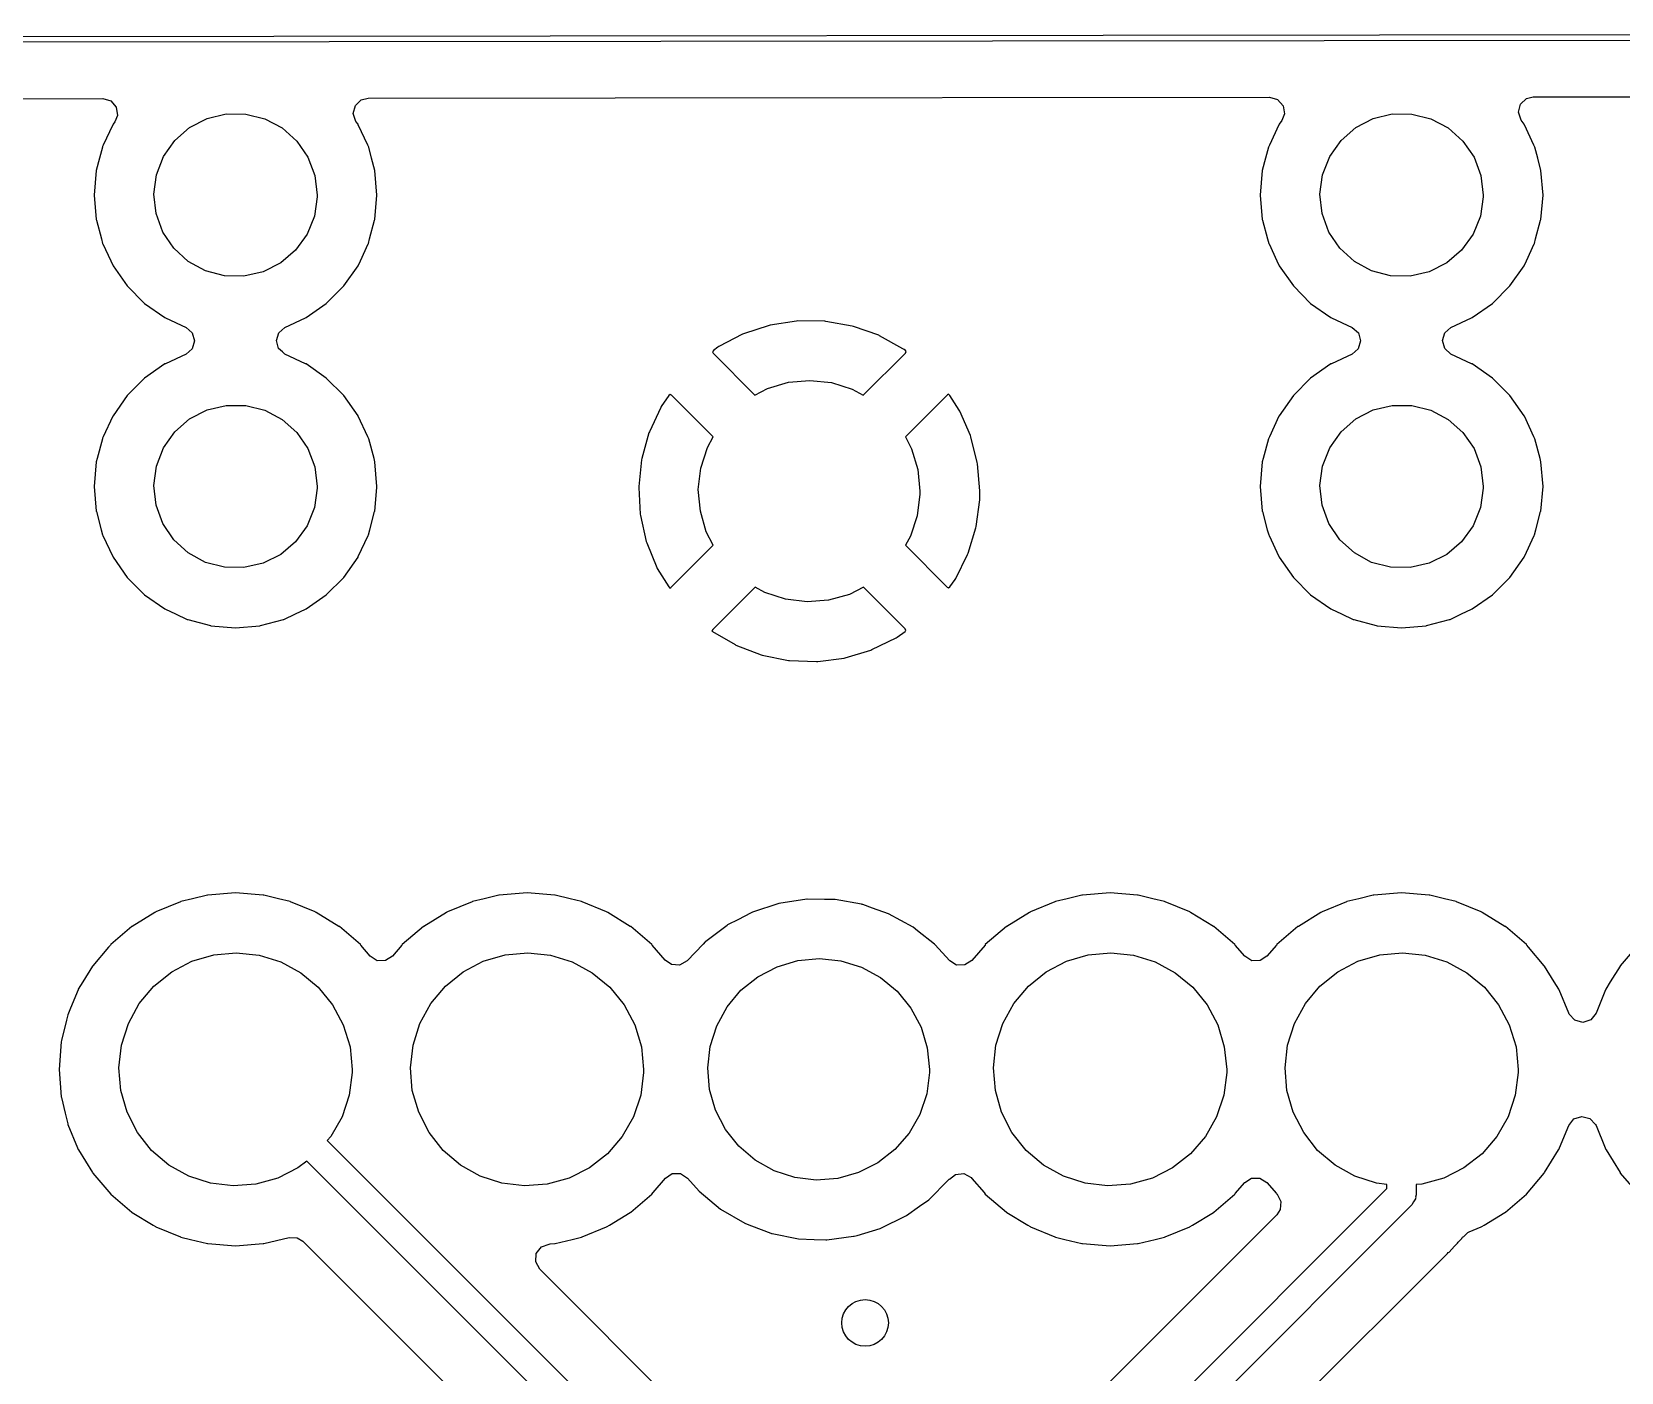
# Model space of a CAD drawing. Extents: x 0.3 to 11.5, y -8.2 to 3.2.
# Drawn here: x 9.935 to 10.472, y -1.671 to -1.219 of the extents above; entities that cross this region are included whole.
import ezdxf

# ---------------------------------------------------------------- set-up
doc = ezdxf.new("R2010")
doc.units = 0
doc.header["$MEASUREMENT"] = 0
doc.layers.add('BLACK', color=7, linetype='CONTINUOUS')

msp = doc.modelspace()

# ---------------------------------------------------------------- linework, layer by layer
at = {"layer": 'BLACK', "linetype": 'CONTINUOUS'}
for p, q in [((1.06674, -1.23051), (11.303, -1.2187)), ((11.302, -1.22067), (1.06772, -1.23248)), ((5.36919, -1.24655), (9.95893, -1.24126)), ((9.95893, -1.24126), (9.96161, -1.24204)), ((9.96161, -1.24204), (9.96344, -1.24415)), ((9.96344, -1.24415), (9.96384, -1.24692)), ((10.0435, -1.24631), (10.0442, -1.2436)), ((10.0442, -1.2436), (10.0462, -1.24169)), ((10.0462, -1.24169), (10.0485, -1.24115)), ((10.0485, -1.24115), (10.1319, -1.24106)), ((10.1319, -1.24106), (10.3529, -1.2408)), ((10.3529, -1.2408), (10.3556, -1.24159)), ((10.3556, -1.24159), (10.3575, -1.2437)), ((10.3575, -1.2437), (10.3579, -1.24646)), ((10.4369, -1.24586), (10.4376, -1.24314)), ((10.4376, -1.24314), (10.4396, -1.24123)), ((10.4396, -1.24123), (10.4419, -1.2407)), ((10.4419, -1.2407), (10.4751, -1.24066)), ((9.96229, -1.25013), (9.95907, -1.25704)), ((9.96238, -1.24994), (9.96229, -1.25013)), ((9.96229, -1.25013), (9.96229, -1.25013)), ((9.963, -1.24906), (9.96238, -1.24994)), ((9.96384, -1.24692), (9.963, -1.24906)), ((9.98825, -1.25103), (9.99414, -1.24799)), ((9.99414, -1.24799), (10.0006, -1.24644)), ((10.0006, -1.24644), (10.0072, -1.24648)), ((10.0072, -1.24648), (10.0136, -1.24809)), ((10.0136, -1.24809), (10.0195, -1.25119)), ((10.0444, -1.24896), (10.0435, -1.24631)), ((10.0451, -1.24994), (10.0444, -1.24896)), ((10.0452, -1.25013), (10.0451, -1.24994)), ((10.0484, -1.25704), (10.0452, -1.25013)), ((10.0452, -1.25013), (10.0452, -1.25013)), ((10.356, -1.25013), (10.3528, -1.25704)), ((10.3561, -1.24994), (10.356, -1.25013)), ((10.356, -1.25013), (10.356, -1.25013)), ((10.357, -1.24861), (10.3561, -1.24994)), ((10.3579, -1.24646), (10.357, -1.24861)), ((10.382, -1.25103), (10.3878, -1.24799)), ((10.3878, -1.24799), (10.3943, -1.24644)), ((10.3943, -1.24644), (10.4009, -1.24648)), ((10.4009, -1.24648), (10.4073, -1.24809)), ((10.4073, -1.24809), (10.4132, -1.25119)), ((10.4378, -1.2485), (10.4369, -1.24586)), ((10.4388, -1.24994), (10.4378, -1.2485)), ((10.4389, -1.25013), (10.4388, -1.24994)), ((10.4421, -1.25704), (10.4389, -1.25013)), ((10.4389, -1.25013), (10.4389, -1.25013)), ((9.97946, -1.2608), (9.98326, -1.25538)), ((9.98326, -1.25538), (9.98825, -1.25103)), ((10.0195, -1.25119), (10.0244, -1.25559)), ((10.0244, -1.25559), (10.0282, -1.26105)), ((10.3732, -1.2608), (10.377, -1.25538)), ((10.377, -1.25538), (10.382, -1.25103)), ((10.4132, -1.25119), (10.4181, -1.25559)), ((10.4181, -1.25559), (10.4219, -1.26105)), ((9.95881, -1.25769), (9.95783, -1.26136)), ((9.95886, -1.25748), (9.95881, -1.25769)), ((9.95881, -1.25769), (9.95881, -1.25769)), ((9.95907, -1.25704), (9.95886, -1.25748)), ((9.97705, -1.26697), (9.97946, -1.2608)), ((10.0282, -1.26105), (10.0305, -1.26725)), ((10.0486, -1.25748), (10.0484, -1.25704)), ((10.0487, -1.25769), (10.0486, -1.25748)), ((10.0497, -1.26136), (10.0487, -1.25769)), ((10.0487, -1.25769), (10.0487, -1.25769)), ((10.3525, -1.25769), (10.3515, -1.26136)), ((10.3526, -1.25748), (10.3525, -1.25769)), ((10.3525, -1.25769), (10.3525, -1.25769)), ((10.3528, -1.25704), (10.3526, -1.25748)), ((10.3708, -1.26697), (10.3732, -1.2608)), ((10.4219, -1.26105), (10.4242, -1.26725)), ((10.4423, -1.25748), (10.4421, -1.25704)), ((10.4424, -1.25769), (10.4423, -1.25748)), ((10.4434, -1.26136), (10.4424, -1.25769)), ((10.4424, -1.25769), (10.4424, -1.25769)), ((9.95671, -1.26553), (9.95598, -1.27382)), ((9.95783, -1.26136), (9.95671, -1.26553)), ((10.0508, -1.26553), (10.0497, -1.26136)), ((10.0515, -1.27382), (10.0508, -1.26553)), ((10.3504, -1.26553), (10.3497, -1.27382)), ((10.3515, -1.26136), (10.3504, -1.26553)), ((10.4445, -1.26553), (10.4434, -1.26136)), ((10.4452, -1.27382), (10.4445, -1.26553)), ((9.97619, -1.27353), (9.97705, -1.26697)), ((10.0305, -1.26725), (10.0313, -1.27382)), ((10.3699, -1.27353), (10.3708, -1.26697)), ((10.4242, -1.26725), (10.425, -1.27382)), ((9.95598, -1.27382), (9.95671, -1.28211)), ((9.97691, -1.28011), (9.97619, -1.27353)), ((10.0313, -1.2744), (10.0304, -1.28095)), ((10.0313, -1.27382), (10.0313, -1.2744)), ((10.0508, -1.28211), (10.0515, -1.27382)), ((10.3497, -1.27382), (10.3504, -1.28211)), ((10.3706, -1.28011), (10.3699, -1.27353)), ((10.425, -1.2744), (10.4241, -1.28095)), ((10.425, -1.27382), (10.425, -1.2744)), ((10.4445, -1.28211), (10.4452, -1.27382)), ((9.95671, -1.28211), (9.95677, -1.28232)), ((9.95677, -1.28232), (9.95677, -1.28232)), ((9.95677, -1.28232), (9.95846, -1.28866)), ((9.97919, -1.28633), (9.97691, -1.28011)), ((10.0304, -1.28095), (10.0279, -1.2871)), ((10.049, -1.28866), (10.0507, -1.28232)), ((10.0507, -1.28232), (10.0508, -1.28211)), ((10.0507, -1.28232), (10.0507, -1.28232)), ((10.3504, -1.28211), (10.3505, -1.28232)), ((10.3505, -1.28232), (10.3505, -1.28232)), ((10.3505, -1.28232), (10.3522, -1.28866)), ((10.3729, -1.28633), (10.3706, -1.28011)), ((10.4241, -1.28095), (10.4216, -1.2871)), ((10.4427, -1.28866), (10.4444, -1.28232)), ((10.4444, -1.28232), (10.4445, -1.28211)), ((10.4444, -1.28232), (10.4444, -1.28232)), ((9.98288, -1.29183), (9.97919, -1.28633)), ((10.0279, -1.2871), (10.024, -1.29247)), ((10.3766, -1.29183), (10.3729, -1.28633)), ((10.4216, -1.2871), (10.4177, -1.29247)), ((9.95846, -1.28866), (9.95886, -1.29015)), ((9.95886, -1.29015), (9.95896, -1.29035)), ((9.95896, -1.29035), (9.95896, -1.29035)), ((9.95896, -1.29035), (9.96161, -1.29605)), ((9.98778, -1.29628), (9.98288, -1.29183)), ((10.024, -1.29247), (10.019, -1.29677)), ((10.0459, -1.29605), (10.0485, -1.29035)), ((10.0485, -1.29035), (10.0486, -1.29015)), ((10.0485, -1.29035), (10.0485, -1.29035)), ((10.0486, -1.29015), (10.049, -1.28866)), ((10.3522, -1.28866), (10.3526, -1.29015)), ((10.3526, -1.29015), (10.3527, -1.29035)), ((10.3527, -1.29035), (10.3527, -1.29035)), ((10.3527, -1.29035), (10.3553, -1.29605)), ((10.3815, -1.29628), (10.3766, -1.29183)), ((10.4177, -1.29247), (10.4127, -1.29677)), ((10.4396, -1.29605), (10.4422, -1.29035)), ((10.4422, -1.29035), (10.4423, -1.29015)), ((10.4422, -1.29035), (10.4422, -1.29035)), ((10.4423, -1.29015), (10.4427, -1.28866)), ((9.96161, -1.29605), (9.96238, -1.2977)), ((9.96238, -1.2977), (9.96716, -1.30452)), ((9.9936, -1.29944), (9.98778, -1.29628)), ((10.019, -1.29677), (10.0131, -1.29975)), ((10.0403, -1.30452), (10.0451, -1.2977)), ((10.0451, -1.2977), (10.0459, -1.29605)), ((10.3553, -1.29605), (10.3561, -1.2977)), ((10.3561, -1.2977), (10.3609, -1.30452)), ((10.3873, -1.29944), (10.3815, -1.29628)), ((10.4127, -1.29677), (10.4068, -1.29975)), ((10.434, -1.30452), (10.4388, -1.2977)), ((10.4388, -1.2977), (10.4396, -1.29605)), ((10, -1.30112), (9.9936, -1.29944)), ((10.0066, -1.30123), (10, -1.30112)), ((10.0131, -1.29975), (10.0066, -1.30123)), ((10.3937, -1.30112), (10.3873, -1.29944)), ((10.4003, -1.30123), (10.3937, -1.30112)), ((10.4068, -1.29975), (10.4003, -1.30123)), ((9.96716, -1.30452), (9.97304, -1.31041)), ((10.0344, -1.31041), (10.0403, -1.30452)), ((10.3609, -1.30452), (10.3667, -1.31041)), ((10.4281, -1.31041), (10.434, -1.30452)), ((9.97304, -1.31041), (9.97986, -1.31518)), ((10.0276, -1.31518), (10.0344, -1.31041)), ((10.3667, -1.31041), (10.3736, -1.31518)), ((10.4213, -1.31518), (10.4281, -1.31041)), ((9.97986, -1.31518), (9.98006, -1.31527)), ((9.98006, -1.31527), (9.98006, -1.31527)), ((9.98006, -1.31527), (9.98706, -1.31854)), ((9.98706, -1.31854), (9.98916, -1.32038)), ((10.0184, -1.32032), (10.0204, -1.31854)), ((10.0204, -1.31854), (10.0274, -1.31527)), ((10.0274, -1.31527), (10.0276, -1.31518)), ((10.0274, -1.31527), (10.0274, -1.31527)), ((10.1839, -1.31785), (10.1753, -1.32066)), ((10.1843, -1.31776), (10.1839, -1.31785)), ((10.1932, -1.31639), (10.1843, -1.31776)), ((10.1936, -1.31636), (10.1932, -1.31639)), ((10.2027, -1.31647), (10.1936, -1.31636)), ((10.2031, -1.31651), (10.2027, -1.31647)), ((10.212, -1.3181), (10.2031, -1.31651)), ((10.2124, -1.3182), (10.212, -1.3181)), ((10.2209, -1.32121), (10.2124, -1.3182)), ((10.3736, -1.31518), (10.3738, -1.31527)), ((10.3738, -1.31527), (10.3738, -1.31527)), ((10.3738, -1.31527), (10.3808, -1.31854)), ((10.3808, -1.31854), (10.3829, -1.32038)), ((10.4121, -1.32032), (10.4141, -1.31854)), ((10.4141, -1.31854), (10.4211, -1.31527)), ((10.4211, -1.31527), (10.4213, -1.31518)), ((10.4211, -1.31527), (10.4211, -1.31527)), ((9.98992, -1.32307), (9.98911, -1.32575)), ((9.98916, -1.32038), (9.98992, -1.32307)), ((10.0176, -1.32299), (10.0184, -1.32032)), ((10.0183, -1.32568), (10.0176, -1.32299)), ((10.1666, -1.3252), (10.1651, -1.32633)), ((10.1669, -1.32499), (10.1666, -1.3252)), ((10.1749, -1.32082), (10.1669, -1.32499)), ((10.1753, -1.32066), (10.1749, -1.32082)), ((10.2212, -1.32138), (10.2209, -1.32121)), ((10.2291, -1.32575), (10.2212, -1.32138)), ((10.3836, -1.32307), (10.3828, -1.32575)), ((10.3829, -1.32038), (10.3836, -1.32307)), ((10.4113, -1.32299), (10.4121, -1.32032)), ((10.412, -1.32568), (10.4113, -1.32299)), ((9.98006, -1.33079), (9.97986, -1.33088)), ((9.98706, -1.32753), (9.98006, -1.33079)), ((9.98006, -1.33079), (9.98006, -1.33079)), ((9.98911, -1.32575), (9.98706, -1.32753)), ((10.0196, -1.32677), (10.0183, -1.32568)), ((10.0204, -1.32753), (10.0196, -1.32677)), ((10.0274, -1.33079), (10.0204, -1.32753)), ((10.0276, -1.33088), (10.0274, -1.33079)), ((10.0274, -1.33079), (10.0274, -1.33079)), ((10.1651, -1.32633), (10.1648, -1.32677)), ((10.1648, -1.32677), (10.165, -1.32726)), ((10.165, -1.32726), (10.1791, -1.34138)), ((10.2157, -1.34139), (10.2299, -1.32721)), ((10.2295, -1.32597), (10.2291, -1.32575)), ((10.2299, -1.32629), (10.2295, -1.32597)), ((10.2302, -1.32671), (10.2299, -1.32629)), ((10.2299, -1.32721), (10.2302, -1.32671)), ((10.3738, -1.33079), (10.3736, -1.33088)), ((10.3808, -1.32753), (10.3738, -1.33079)), ((10.3738, -1.33079), (10.3738, -1.33079)), ((10.3828, -1.32575), (10.3808, -1.32753)), ((10.4141, -1.32753), (10.412, -1.32568)), ((10.4211, -1.33079), (10.4141, -1.32753)), ((10.4213, -1.33088), (10.4211, -1.33079)), ((10.4211, -1.33079), (10.4211, -1.33079)), ((9.97304, -1.33566), (9.96716, -1.34154)), ((9.97986, -1.33088), (9.97304, -1.33566)), ((10.0344, -1.33566), (10.0276, -1.33088)), ((10.0403, -1.34154), (10.0344, -1.33566)), ((10.3667, -1.33566), (10.3609, -1.34154)), ((10.3736, -1.33088), (10.3667, -1.33566)), ((10.4281, -1.33566), (10.4213, -1.33088)), ((10.434, -1.34154), (10.4281, -1.33566)), ((9.96716, -1.34154), (9.96238, -1.34836)), ((10.0451, -1.34836), (10.0403, -1.34154)), ((10.15, -1.34155), (10.1475, -1.3452)), ((10.1505, -1.34117), (10.15, -1.34155)), ((10.1509, -1.34142), (10.1505, -1.34117)), ((10.165, -1.35554), (10.1509, -1.34142)), ((10.1791, -1.34138), (10.1834, -1.33914)), ((10.1834, -1.33914), (10.1904, -1.33708)), ((10.1904, -1.33708), (10.1977, -1.33642)), ((10.1977, -1.33642), (10.205, -1.33718)), ((10.205, -1.33718), (10.2119, -1.33934)), ((10.2119, -1.33934), (10.2157, -1.34139)), ((10.2441, -1.3413), (10.2299, -1.35553)), ((10.2445, -1.34113), (10.2441, -1.3413)), ((10.2449, -1.34149), (10.2445, -1.34113)), ((10.2481, -1.34643), (10.2449, -1.34149)), ((10.3609, -1.34154), (10.3561, -1.34836)), ((10.4388, -1.34836), (10.434, -1.34154)), ((9.98825, -1.34945), (9.99414, -1.34641)), ((9.99414, -1.34641), (10.0006, -1.34487)), ((10.0006, -1.34487), (10.0072, -1.3449)), ((10.0072, -1.3449), (10.0136, -1.34652)), ((10.0136, -1.34652), (10.0195, -1.34961)), ((10.1473, -1.34555), (10.1435, -1.35375)), ((10.1475, -1.3452), (10.1473, -1.34555)), ((10.2483, -1.34679), (10.2481, -1.34643)), ((10.2519, -1.35507), (10.2483, -1.34679)), ((10.382, -1.34945), (10.3878, -1.34641)), ((10.3878, -1.34641), (10.3943, -1.34487)), ((10.3943, -1.34487), (10.4009, -1.3449)), ((10.4009, -1.3449), (10.4073, -1.34652)), ((10.4073, -1.34652), (10.4132, -1.34961)), ((9.96229, -1.34856), (9.95908, -1.35545)), ((9.96238, -1.34836), (9.96229, -1.34856)), ((9.96229, -1.34856), (9.96229, -1.34856)), ((9.98326, -1.3538), (9.98825, -1.34945)), ((10.0195, -1.34961), (10.0244, -1.35402)), ((10.0452, -1.34856), (10.0451, -1.34836)), ((10.0484, -1.35545), (10.0452, -1.34856)), ((10.0452, -1.34856), (10.0452, -1.34856)), ((10.356, -1.34856), (10.3528, -1.35545)), ((10.3561, -1.34836), (10.356, -1.34856)), ((10.356, -1.34856), (10.356, -1.34856)), ((10.377, -1.3538), (10.382, -1.34945)), ((10.4132, -1.34961), (10.4181, -1.35402)), ((10.4389, -1.34856), (10.4388, -1.34836)), ((10.4421, -1.35545), (10.4389, -1.34856)), ((10.4389, -1.34856), (10.4389, -1.34856)), ((9.95881, -1.35612), (9.95701, -1.36283)), ((9.95886, -1.35591), (9.95881, -1.35612)), ((9.95881, -1.35612), (9.95881, -1.35612)), ((9.95908, -1.35545), (9.95886, -1.35591)), ((9.97946, -1.35922), (9.98326, -1.3538)), ((10.0244, -1.35402), (10.0282, -1.35948)), ((10.0486, -1.35591), (10.0484, -1.35545)), ((10.0487, -1.35612), (10.0486, -1.35591)), ((10.0505, -1.36283), (10.0487, -1.35612)), ((10.0487, -1.35612), (10.0487, -1.35612)), ((10.1433, -1.35413), (10.1409, -1.36283)), ((10.1435, -1.35375), (10.1433, -1.35413)), ((10.1631, -1.35908), (10.165, -1.35554)), ((10.2299, -1.35553), (10.232, -1.35957)), ((10.252, -1.35545), (10.2519, -1.35507)), ((10.2542, -1.36421), (10.252, -1.35545)), ((10.3525, -1.35612), (10.3507, -1.36283)), ((10.3526, -1.35591), (10.3525, -1.35612)), ((10.3525, -1.35612), (10.3525, -1.35612)), ((10.3528, -1.35545), (10.3526, -1.35591)), ((10.3732, -1.35922), (10.377, -1.3538)), ((10.4181, -1.35402), (10.4219, -1.35948)), ((10.4423, -1.35591), (10.4421, -1.35545)), ((10.4424, -1.35612), (10.4423, -1.35591)), ((10.4442, -1.36283), (10.4424, -1.35612)), ((10.4424, -1.35612), (10.4424, -1.35612)), ((9.95701, -1.36283), (9.95671, -1.36395)), ((9.97705, -1.36539), (9.97946, -1.35922)), ((10.0282, -1.35948), (10.0305, -1.36567)), ((10.0508, -1.36395), (10.0505, -1.36283)), ((10.1409, -1.36283), (10.1408, -1.36323)), ((10.1609, -1.36604), (10.1631, -1.35908)), ((10.232, -1.35957), (10.2341, -1.36655)), ((10.3507, -1.36283), (10.3504, -1.36395)), ((10.3708, -1.36539), (10.3732, -1.35922)), ((10.4219, -1.35948), (10.4242, -1.36567)), ((10.4445, -1.36395), (10.4442, -1.36283)), ((9.95671, -1.36395), (9.95598, -1.37224)), ((9.97619, -1.37196), (9.97705, -1.36539)), ((10.0305, -1.36567), (10.0313, -1.37224)), ((10.0515, -1.37224), (10.0508, -1.36395)), ((10.1408, -1.36323), (10.1399, -1.37221)), ((10.16, -1.3733), (10.1609, -1.36604)), ((10.2341, -1.36655), (10.2348, -1.37382)), ((10.2543, -1.36461), (10.2542, -1.36421)), ((10.255, -1.37369), (10.2543, -1.36461)), ((10.3504, -1.36395), (10.3497, -1.37224)), ((10.3699, -1.37196), (10.3708, -1.36539)), ((10.4242, -1.36567), (10.425, -1.37224)), ((10.4452, -1.37224), (10.4445, -1.36395)), ((9.95598, -1.37224), (9.95671, -1.38054)), ((9.97691, -1.37854), (9.97619, -1.37196)), ((10.0313, -1.37282), (10.0304, -1.37938)), ((10.0313, -1.37224), (10.0313, -1.37282)), ((10.0508, -1.38054), (10.0515, -1.37261)), ((10.0515, -1.37261), (10.0515, -1.37224)), ((10.1399, -1.37221), (10.1399, -1.37261)), ((10.1399, -1.37261), (10.1404, -1.38163)), ((10.1607, -1.38057), (10.16, -1.3733)), ((10.255, -1.37395), (10.255, -1.37369)), ((10.3497, -1.37224), (10.3504, -1.38054)), ((10.3706, -1.37854), (10.3699, -1.37196)), ((10.425, -1.37282), (10.4241, -1.37938)), ((10.425, -1.37224), (10.425, -1.37282)), ((10.4445, -1.38054), (10.4452, -1.37224)), ((9.97919, -1.38476), (9.97691, -1.37854)), ((10.2348, -1.37486), (10.2339, -1.38211)), ((10.2348, -1.37382), (10.2348, -1.37486)), ((10.2538, -1.38579), (10.255, -1.37676)), ((10.255, -1.3765), (10.255, -1.37395)), ((10.255, -1.37676), (10.255, -1.3765)), ((10.3729, -1.38476), (10.3706, -1.37854)), ((9.95671, -1.38054), (9.95677, -1.38075)), ((9.95677, -1.38075), (9.95677, -1.38075)), ((9.95677, -1.38075), (9.95841, -1.38687)), ((10.0304, -1.37938), (10.0279, -1.38552)), ((10.0491, -1.38687), (10.0507, -1.38075)), ((10.0507, -1.38075), (10.0508, -1.38054)), ((10.0507, -1.38075), (10.0507, -1.38075)), ((10.1404, -1.38163), (10.1405, -1.38203)), ((10.1405, -1.38203), (10.1424, -1.39084)), ((10.1627, -1.38759), (10.1607, -1.38057)), ((10.2339, -1.38211), (10.2316, -1.38903)), ((10.3504, -1.38054), (10.3505, -1.38075)), ((10.3505, -1.38075), (10.3505, -1.38075)), ((10.3505, -1.38075), (10.3521, -1.38687)), ((10.4241, -1.37938), (10.4216, -1.38552)), ((10.4428, -1.38687), (10.4444, -1.38075)), ((10.4444, -1.38075), (10.4445, -1.38054)), ((10.4444, -1.38075), (10.4444, -1.38075)), ((9.95841, -1.38687), (9.95886, -1.38858)), ((9.95886, -1.38858), (9.95896, -1.38878)), ((9.95896, -1.38878), (9.95896, -1.38878)), ((9.95896, -1.38878), (9.96229, -1.39592)), ((9.98288, -1.39025), (9.97919, -1.38476)), ((10.0279, -1.38552), (10.024, -1.3909)), ((10.0452, -1.39592), (10.0485, -1.38878)), ((10.0485, -1.38878), (10.0486, -1.38858)), ((10.0485, -1.38878), (10.0485, -1.38878)), ((10.0486, -1.38858), (10.0491, -1.38687)), ((10.165, -1.39212), (10.1627, -1.38759)), ((10.2316, -1.38903), (10.2299, -1.3921)), ((10.2511, -1.39483), (10.2537, -1.38619)), ((10.2537, -1.38619), (10.2538, -1.38579)), ((10.3521, -1.38687), (10.3526, -1.38858)), ((10.3526, -1.38858), (10.3527, -1.38878)), ((10.3527, -1.38878), (10.3527, -1.38878)), ((10.3527, -1.38878), (10.356, -1.39592)), ((10.3766, -1.39025), (10.3729, -1.38476)), ((10.4216, -1.38552), (10.4177, -1.3909)), ((10.4389, -1.39592), (10.4422, -1.38878)), ((10.4422, -1.38878), (10.4423, -1.38858)), ((10.4422, -1.38878), (10.4422, -1.38878)), ((10.4423, -1.38858), (10.4428, -1.38687)), ((9.98778, -1.39471), (9.98288, -1.39025)), ((9.9936, -1.39787), (9.98778, -1.39471)), ((10.019, -1.3952), (10.0131, -1.39817)), ((10.024, -1.3909), (10.019, -1.3952)), ((10.1424, -1.39084), (10.1426, -1.39123)), ((10.1426, -1.39123), (10.146, -1.3996)), ((10.1507, -1.40641), (10.165, -1.39212)), ((10.2299, -1.3921), (10.244, -1.40622)), ((10.2469, -1.4033), (10.2509, -1.3952)), ((10.2509, -1.3952), (10.2511, -1.39483)), ((10.3815, -1.39471), (10.3766, -1.39025)), ((10.3873, -1.39787), (10.3815, -1.39471)), ((10.4127, -1.3952), (10.4068, -1.39817)), ((10.4177, -1.3909), (10.4127, -1.3952)), ((9.96229, -1.39592), (9.96238, -1.39612)), ((9.96238, -1.39612), (9.96716, -1.40294)), ((10, -1.39955), (9.9936, -1.39787)), ((10.0066, -1.39965), (10, -1.39955)), ((10.0131, -1.39817), (10.0066, -1.39965)), ((10.0403, -1.40294), (10.0451, -1.39612)), ((10.0451, -1.39612), (10.0452, -1.39592)), ((10.146, -1.3996), (10.1461, -1.39996)), ((10.1461, -1.39996), (10.15, -1.40619)), ((10.356, -1.39592), (10.3561, -1.39612)), ((10.3561, -1.39612), (10.3609, -1.40294)), ((10.3937, -1.39955), (10.3873, -1.39787)), ((10.4003, -1.39965), (10.3937, -1.39955)), ((10.4068, -1.39817), (10.4003, -1.39965)), ((10.434, -1.40294), (10.4388, -1.39612)), ((10.4388, -1.39612), (10.4389, -1.39592)), ((9.96716, -1.40294), (9.97304, -1.40883)), ((10.0344, -1.40883), (10.0403, -1.40294)), ((10.2449, -1.40612), (10.2467, -1.40365)), ((10.2467, -1.40365), (10.2469, -1.4033)), ((10.3609, -1.40294), (10.3667, -1.40883)), ((10.4281, -1.40883), (10.434, -1.40294)), ((9.97304, -1.40883), (9.97986, -1.41361)), ((10.0276, -1.41361), (10.0344, -1.40883)), ((10.15, -1.40619), (10.1504, -1.40656)), ((10.1504, -1.40656), (10.1507, -1.40641)), ((10.1792, -1.40624), (10.1649, -1.4205)), ((10.1825, -1.40809), (10.1792, -1.40624)), ((10.1894, -1.41035), (10.1825, -1.40809)), ((10.1967, -1.41121), (10.1894, -1.41035)), ((10.2039, -1.41065), (10.1967, -1.41121)), ((10.211, -1.40869), (10.2039, -1.41065)), ((10.2158, -1.40627), (10.211, -1.40869)), ((10.2298, -1.42034), (10.2158, -1.40627)), ((10.244, -1.40622), (10.2445, -1.40648)), ((10.2445, -1.40648), (10.2449, -1.40612)), ((10.3667, -1.40883), (10.3736, -1.41361)), ((10.4213, -1.41361), (10.4281, -1.40883)), ((9.97986, -1.41361), (9.98006, -1.4137)), ((9.98006, -1.4137), (9.98006, -1.4137)), ((9.98006, -1.4137), (9.98351, -1.4153)), ((9.98351, -1.4153), (9.98741, -1.41712)), ((10.0201, -1.41712), (10.024, -1.4153)), ((10.024, -1.4153), (10.0274, -1.4137)), ((10.0274, -1.4137), (10.0276, -1.41361)), ((10.0274, -1.4137), (10.0274, -1.4137)), ((10.3736, -1.41361), (10.3738, -1.4137)), ((10.3738, -1.4137), (10.3738, -1.4137)), ((10.3738, -1.4137), (10.3772, -1.4153)), ((10.3772, -1.4153), (10.3811, -1.41712)), ((10.4138, -1.41712), (10.4177, -1.4153)), ((10.4177, -1.4153), (10.4211, -1.4137)), ((10.4211, -1.4137), (10.4213, -1.41361)), ((10.4211, -1.4137), (10.4211, -1.4137)), ((9.98741, -1.41712), (9.98762, -1.41718)), ((9.98762, -1.41718), (9.98762, -1.41718)), ((9.98762, -1.41718), (9.99524, -1.41922)), ((9.99524, -1.41922), (9.99524, -1.41922)), ((9.99524, -1.41922), (9.99545, -1.41928)), ((9.99545, -1.41928), (10.0037, -1.42)), ((10.0037, -1.42), (10.012, -1.41928)), ((10.012, -1.41928), (10.0122, -1.41922)), ((10.0122, -1.41922), (10.0199, -1.41718)), ((10.0122, -1.41922), (10.0122, -1.41922)), ((10.0199, -1.41718), (10.0201, -1.41712)), ((10.0199, -1.41718), (10.0199, -1.41718)), ((10.1649, -1.4205), (10.1646, -1.42102)), ((10.1646, -1.42102), (10.1648, -1.4212)), ((10.1648, -1.4212), (10.1724, -1.42566)), ((10.2271, -1.42318), (10.2298, -1.42128)), ((10.2301, -1.42086), (10.2298, -1.42034)), ((10.2298, -1.42128), (10.23, -1.42102)), ((10.23, -1.42102), (10.2301, -1.42086)), ((10.3811, -1.41712), (10.3813, -1.41718)), ((10.3813, -1.41718), (10.3813, -1.41718)), ((10.3813, -1.41718), (10.3889, -1.41922)), ((10.3889, -1.41922), (10.3889, -1.41922)), ((10.3889, -1.41922), (10.3892, -1.41928)), ((10.3892, -1.41928), (10.3974, -1.42)), ((10.3974, -1.42), (10.4057, -1.41928)), ((10.4057, -1.41928), (10.4059, -1.41922)), ((10.4059, -1.41922), (10.4136, -1.41718)), ((10.4059, -1.41922), (10.4059, -1.41922)), ((10.4136, -1.41718), (10.4138, -1.41712)), ((10.4136, -1.41718), (10.4136, -1.41718)), ((10.1724, -1.42566), (10.1727, -1.42584)), ((10.1727, -1.42584), (10.1812, -1.42906)), ((10.2183, -1.4275), (10.2186, -1.42736)), ((10.2186, -1.42736), (10.2268, -1.42338)), ((10.2268, -1.42338), (10.2271, -1.42318)), ((10.1812, -1.42906), (10.1816, -1.42917)), ((10.1816, -1.42917), (10.1904, -1.43097)), ((10.1904, -1.43097), (10.1908, -1.43102)), ((10.1908, -1.43102), (10.1999, -1.43135)), ((10.1999, -1.43135), (10.2003, -1.43133)), ((10.2003, -1.43133), (10.2092, -1.43018)), ((10.2092, -1.43018), (10.2096, -1.4301)), ((10.2096, -1.4301), (10.2183, -1.4275)), ((9.98515, -1.51251), (9.97688, -1.51594)), ((9.98533, -1.51244), (9.98515, -1.51251)), ((9.98515, -1.51251), (9.98515, -1.51251)), ((9.98926, -1.5115), (9.98533, -1.51244)), ((9.99424, -1.5103), (9.98926, -1.5115)), ((9.99442, -1.51025), (9.99424, -1.5103)), ((9.99424, -1.5103), (9.99424, -1.5103)), ((10.0037, -1.50952), (9.99442, -1.51025)), ((10.0131, -1.51025), (10.0037, -1.50952)), ((10.0133, -1.5103), (10.0131, -1.51025)), ((10.0182, -1.5115), (10.0133, -1.5103)), ((10.0133, -1.5103), (10.0133, -1.5103)), ((10.0222, -1.51244), (10.0182, -1.5115)), ((10.0223, -1.51251), (10.0222, -1.51244)), ((10.0306, -1.51594), (10.0223, -1.51251)), ((10.0223, -1.51251), (10.0223, -1.51251)), ((10.0836, -1.51251), (10.0753, -1.51594)), ((10.0838, -1.51244), (10.0836, -1.51251)), ((10.0836, -1.51251), (10.0836, -1.51251)), ((10.0877, -1.5115), (10.0838, -1.51244)), ((10.0927, -1.5103), (10.0877, -1.5115)), ((10.0928, -1.51025), (10.0927, -1.5103)), ((10.0927, -1.5103), (10.0927, -1.5103)), ((10.1022, -1.50952), (10.0928, -1.51025)), ((10.1115, -1.51025), (10.1022, -1.50952)), ((10.1117, -1.5103), (10.1115, -1.51025)), ((10.1167, -1.5115), (10.1117, -1.5103)), ((10.1117, -1.5103), (10.1117, -1.5103)), ((10.1206, -1.51244), (10.1167, -1.5115)), ((10.1208, -1.51251), (10.1206, -1.51244)), ((10.129, -1.51594), (10.1208, -1.51251)), ((10.1208, -1.51251), (10.1208, -1.51251)), ((10.1872, -1.51304), (10.1783, -1.51598)), ((10.1966, -1.51162), (10.1872, -1.51304)), ((10.1968, -1.51162), (10.1966, -1.51162)), ((10.2026, -1.51169), (10.1968, -1.51162)), ((10.1968, -1.51162), (10.1968, -1.51162)), ((10.206, -1.51173), (10.2026, -1.51169)), ((10.2062, -1.51177), (10.206, -1.51173)), ((10.2151, -1.51335), (10.2062, -1.51177)), ((10.2062, -1.51177), (10.2062, -1.51177)), ((10.2804, -1.51251), (10.2722, -1.51594)), ((10.2806, -1.51244), (10.2804, -1.51251)), ((10.2804, -1.51251), (10.2804, -1.51251)), ((10.2845, -1.5115), (10.2806, -1.51244)), ((10.2895, -1.5103), (10.2845, -1.5115)), ((10.2897, -1.51025), (10.2895, -1.5103)), ((10.2895, -1.5103), (10.2895, -1.5103)), ((10.299, -1.50952), (10.2897, -1.51025)), ((10.3083, -1.51025), (10.299, -1.50952)), ((10.3085, -1.5103), (10.3083, -1.51025)), ((10.3135, -1.5115), (10.3085, -1.5103)), ((10.3085, -1.5103), (10.3085, -1.5103)), ((10.3174, -1.51244), (10.3135, -1.5115)), ((10.3176, -1.51251), (10.3174, -1.51244)), ((10.3259, -1.51594), (10.3176, -1.51251)), ((10.3176, -1.51251), (10.3176, -1.51251)), ((10.3789, -1.51251), (10.3706, -1.51594)), ((10.379, -1.51244), (10.3789, -1.51251)), ((10.3789, -1.51251), (10.3789, -1.51251)), ((10.383, -1.5115), (10.379, -1.51244)), ((10.3879, -1.5103), (10.383, -1.5115)), ((10.3881, -1.51025), (10.3879, -1.5103)), ((10.3879, -1.5103), (10.3879, -1.5103)), ((10.3974, -1.50952), (10.3881, -1.51025)), ((10.4068, -1.51025), (10.3974, -1.50952)), ((10.407, -1.5103), (10.4068, -1.51025)), ((10.4119, -1.5115), (10.407, -1.5103)), ((10.407, -1.5103), (10.407, -1.5103)), ((10.4159, -1.51244), (10.4119, -1.5115)), ((10.416, -1.51251), (10.4159, -1.51244)), ((10.4243, -1.51594), (10.416, -1.51251)), ((10.416, -1.51251), (10.416, -1.51251)), ((9.97653, -1.51612), (9.96889, -1.5208)), ((9.9767, -1.51601), (9.97653, -1.51612)), ((9.97688, -1.51594), (9.9767, -1.51601)), ((9.97688, -1.51594), (9.97688, -1.51594)), ((10.0308, -1.51601), (10.0306, -1.51594)), ((10.0306, -1.51594), (10.0306, -1.51594)), ((10.031, -1.51612), (10.0308, -1.51601)), ((10.0386, -1.5208), (10.031, -1.51612)), ((10.075, -1.51612), (10.0673, -1.5208)), ((10.0751, -1.51601), (10.075, -1.51612)), ((10.0753, -1.51594), (10.0751, -1.51601)), ((10.0753, -1.51594), (10.0753, -1.51594)), ((10.1292, -1.51601), (10.129, -1.51594)), ((10.129, -1.51594), (10.129, -1.51594)), ((10.1294, -1.51612), (10.1292, -1.51601)), ((10.137, -1.5208), (10.1294, -1.51612)), ((10.1736, -1.51843), (10.1699, -1.52034)), ((10.1776, -1.51633), (10.1736, -1.51843)), ((10.1783, -1.51598), (10.1776, -1.51633)), ((10.2153, -1.51339), (10.2151, -1.51335)), ((10.2151, -1.51335), (10.2151, -1.51335)), ((10.2155, -1.51346), (10.2153, -1.51339)), ((10.2188, -1.51462), (10.2155, -1.51346)), ((10.2155, -1.51346), (10.2155, -1.51346)), ((10.2242, -1.51654), (10.2188, -1.51462)), ((10.2325, -1.5211), (10.2242, -1.51654)), ((10.2718, -1.51612), (10.2642, -1.5208)), ((10.272, -1.51601), (10.2718, -1.51612)), ((10.2722, -1.51594), (10.272, -1.51601)), ((10.2722, -1.51594), (10.2722, -1.51594)), ((10.3261, -1.51601), (10.3259, -1.51594)), ((10.3259, -1.51594), (10.3259, -1.51594)), ((10.3262, -1.51612), (10.3261, -1.51601)), ((10.3339, -1.5208), (10.3262, -1.51612)), ((10.3702, -1.51612), (10.3626, -1.5208)), ((10.3704, -1.51601), (10.3702, -1.51612)), ((10.3706, -1.51594), (10.3704, -1.51601)), ((10.3706, -1.51594), (10.3706, -1.51594)), ((10.4245, -1.51601), (10.4243, -1.51594)), ((10.4243, -1.51594), (10.4243, -1.51594)), ((10.4247, -1.51612), (10.4245, -1.51601)), ((10.4323, -1.5208), (10.4247, -1.51612)), ((9.96873, -1.5209), (9.96162, -1.52697)), ((9.96889, -1.5208), (9.96873, -1.5209)), ((9.96889, -1.5208), (9.96889, -1.5208)), ((10.0388, -1.5209), (10.0386, -1.5208)), ((10.0386, -1.5208), (10.0386, -1.5208)), ((10.0459, -1.52697), (10.0388, -1.5209)), ((10.0672, -1.5209), (10.06, -1.52697)), ((10.0673, -1.5208), (10.0672, -1.5209)), ((10.0673, -1.5208), (10.0673, -1.5208)), ((10.1372, -1.5209), (10.137, -1.5208)), ((10.137, -1.5208), (10.137, -1.5208)), ((10.1443, -1.52697), (10.1372, -1.5209)), ((10.1697, -1.52046), (10.1625, -1.52589)), ((10.1699, -1.52034), (10.1697, -1.52046)), ((10.1697, -1.52046), (10.1697, -1.52046)), ((10.234, -1.52227), (10.2325, -1.5211)), ((10.2397, -1.52683), (10.234, -1.52227)), ((10.264, -1.5209), (10.2569, -1.52697)), ((10.2642, -1.5208), (10.264, -1.5209)), ((10.2642, -1.5208), (10.2642, -1.5208)), ((10.334, -1.5209), (10.3339, -1.5208)), ((10.3339, -1.5208), (10.3339, -1.5208)), ((10.3411, -1.52697), (10.334, -1.5209)), ((10.3624, -1.5209), (10.3553, -1.52697)), ((10.3626, -1.5208), (10.3624, -1.5209)), ((10.3626, -1.5208), (10.3626, -1.5208)), ((10.4325, -1.5209), (10.4323, -1.5208)), ((10.4323, -1.5208), (10.4323, -1.5208)), ((10.4396, -1.52697), (10.4325, -1.5209)), ((9.96086, -1.52786), (9.95555, -1.53408)), ((9.96149, -1.52712), (9.96086, -1.52786)), ((9.96162, -1.52697), (9.96149, -1.52712)), ((10.046, -1.52712), (10.0459, -1.52697)), ((10.0492, -1.53085), (10.046, -1.52712)), ((10.046, -1.52712), (10.046, -1.52712)), ((10.0599, -1.52712), (10.0567, -1.53085)), ((10.06, -1.52697), (10.0599, -1.52712)), ((10.0599, -1.52712), (10.0599, -1.52712)), ((10.1444, -1.52712), (10.1443, -1.52697)), ((10.1488, -1.53226), (10.1444, -1.52712)), ((10.1616, -1.5268), (10.1562, -1.53246)), ((10.1623, -1.52601), (10.1616, -1.5268)), ((10.1625, -1.52589), (10.1623, -1.52601)), ((10.2399, -1.52696), (10.2397, -1.52683)), ((10.2397, -1.52683), (10.2397, -1.52683)), ((10.2449, -1.53244), (10.2399, -1.52696)), ((10.2568, -1.52712), (10.2523, -1.53232)), ((10.2569, -1.52697), (10.2568, -1.52712)), ((10.3413, -1.52712), (10.3411, -1.52697)), ((10.3445, -1.53085), (10.3413, -1.52712)), ((10.3413, -1.52712), (10.3413, -1.52712)), ((10.3552, -1.52712), (10.352, -1.53085)), ((10.3553, -1.52697), (10.3552, -1.52712)), ((10.3552, -1.52712), (10.3552, -1.52712)), ((10.4397, -1.52712), (10.4396, -1.52697)), ((10.4403, -1.52786), (10.4397, -1.52712)), ((10.4456, -1.53408), (10.4403, -1.52786)), ((10.4766, -1.52786), (10.4713, -1.53408)), ((9.95545, -1.53424), (9.95219, -1.53956)), ((9.95555, -1.53408), (9.95545, -1.53424)), ((9.95545, -1.53424), (9.95545, -1.53424)), ((9.98219, -1.53615), (9.989, -1.53259)), ((9.989, -1.53259), (9.99637, -1.53042)), ((9.99637, -1.53042), (10.004, -1.52973)), ((10.004, -1.52973), (10.0117, -1.53053)), ((10.0117, -1.53053), (10.019, -1.5328)), ((10.019, -1.5328), (10.0258, -1.53646)), ((10.0516, -1.5324), (10.0492, -1.53085)), ((10.0544, -1.53238), (10.0516, -1.5324)), ((10.0567, -1.53085), (10.0544, -1.53238)), ((10.0806, -1.53615), (10.0874, -1.53259)), ((10.0874, -1.53259), (10.0948, -1.53042)), ((10.0948, -1.53042), (10.1024, -1.52973)), ((10.1024, -1.52973), (10.1101, -1.53053)), ((10.1101, -1.53053), (10.1174, -1.5328)), ((10.1174, -1.5328), (10.1242, -1.53646)), ((10.151, -1.53372), (10.1488, -1.53226)), ((10.1537, -1.53386), (10.151, -1.53372)), ((10.1562, -1.53246), (10.1537, -1.53386)), ((10.1801, -1.5378), (10.1866, -1.53442)), ((10.1866, -1.53442), (10.1936, -1.53236)), ((10.1936, -1.53236), (10.2009, -1.53169)), ((10.2009, -1.53169), (10.2081, -1.53246)), ((10.2081, -1.53246), (10.2151, -1.53462)), ((10.2151, -1.53462), (10.2215, -1.53809)), ((10.2472, -1.53387), (10.2449, -1.53244)), ((10.25, -1.53385), (10.2472, -1.53387)), ((10.2523, -1.53232), (10.25, -1.53385)), ((10.2775, -1.53615), (10.2843, -1.53259)), ((10.2843, -1.53259), (10.2916, -1.53042)), ((10.2916, -1.53042), (10.2993, -1.52973)), ((10.2993, -1.52973), (10.3069, -1.53053)), ((10.3069, -1.53053), (10.3143, -1.5328)), ((10.3143, -1.5328), (10.321, -1.53646)), ((10.3469, -1.5324), (10.3445, -1.53085)), ((10.3497, -1.53238), (10.3469, -1.5324)), ((10.352, -1.53085), (10.3497, -1.53238)), ((10.3759, -1.53615), (10.3827, -1.53259)), ((10.3827, -1.53259), (10.3901, -1.53042)), ((10.3901, -1.53042), (10.3977, -1.52973)), ((10.3977, -1.52973), (10.4054, -1.53053)), ((10.4054, -1.53053), (10.4127, -1.5328)), ((10.4127, -1.5328), (10.4195, -1.53646)), ((10.4457, -1.53424), (10.4456, -1.53408)), ((10.449, -1.53956), (10.4457, -1.53424)), ((10.4457, -1.53424), (10.4457, -1.53424)), ((10.4712, -1.53424), (10.4679, -1.53956)), ((10.4713, -1.53408), (10.4712, -1.53424)), ((10.4712, -1.53424), (10.4712, -1.53424)), ((9.95219, -1.53956), (9.95066, -1.54205)), ((9.9762, -1.54097), (9.98219, -1.53615)), ((10.0258, -1.53646), (10.0317, -1.54135)), ((10.0746, -1.54097), (10.0806, -1.53615)), ((10.1242, -1.53646), (10.1301, -1.54135)), ((10.1744, -1.54237), (10.1801, -1.5378)), ((10.2215, -1.53809), (10.2271, -1.54274)), ((10.2715, -1.54097), (10.2775, -1.53615)), ((10.321, -1.53646), (10.327, -1.54135)), ((10.3699, -1.54097), (10.3759, -1.53615)), ((10.4195, -1.53646), (10.4254, -1.54135)), ((10.4505, -1.54205), (10.449, -1.53956)), ((10.4679, -1.53956), (10.4664, -1.54205)), ((9.95059, -1.54223), (9.94801, -1.54846)), ((9.95066, -1.54205), (9.95059, -1.54223)), ((9.95059, -1.54223), (9.95059, -1.54223)), ((9.97126, -1.54685), (9.9762, -1.54097)), ((10.0317, -1.54135), (10.0365, -1.54731)), ((10.0697, -1.54685), (10.0746, -1.54097)), ((10.1301, -1.54135), (10.135, -1.54731)), ((10.1697, -1.54796), (10.1744, -1.54237)), ((10.2271, -1.54274), (10.2317, -1.5484)), ((10.2665, -1.54685), (10.2715, -1.54097)), ((10.327, -1.54135), (10.3318, -1.54731)), ((10.365, -1.54685), (10.3699, -1.54097)), ((10.4254, -1.54135), (10.4302, -1.54731)), ((10.4506, -1.54223), (10.4505, -1.54205)), ((10.4539, -1.55016), (10.4506, -1.54223)), ((10.4506, -1.54223), (10.4506, -1.54223)), ((10.4663, -1.54223), (10.4631, -1.55016)), ((10.4664, -1.54205), (10.4663, -1.54223)), ((10.4663, -1.54223), (10.4663, -1.54223)), ((9.94709, -1.55069), (9.94667, -1.55243)), ((9.94801, -1.54846), (9.94709, -1.55069)), ((9.96756, -1.55358), (9.97126, -1.54685)), ((10.0365, -1.54731), (10.0401, -1.55409)), ((10.066, -1.55358), (10.0697, -1.54685)), ((10.135, -1.54731), (10.1386, -1.55409)), ((10.1662, -1.55436), (10.1697, -1.54796)), ((10.2317, -1.5484), (10.2352, -1.55484)), ((10.2628, -1.55358), (10.2665, -1.54685)), ((10.3318, -1.54731), (10.3354, -1.55409)), ((10.3613, -1.55358), (10.365, -1.54685)), ((10.4302, -1.54731), (10.4338, -1.55409)), ((10.454, -1.55048), (10.4539, -1.55016)), ((10.4559, -1.55253), (10.454, -1.55048)), ((10.4631, -1.55016), (10.4613, -1.55234)), ((9.94667, -1.55243), (9.94501, -1.55933)), ((9.96523, -1.56091), (9.96756, -1.55358)), ((10.0401, -1.55409), (10.0424, -1.56145)), ((10.0637, -1.56091), (10.066, -1.55358)), ((10.1386, -1.55409), (10.1408, -1.56145)), ((10.164, -1.56132), (10.1662, -1.55436)), ((10.2352, -1.55484), (10.2373, -1.56183)), ((10.2605, -1.56091), (10.2628, -1.55358)), ((10.3354, -1.55409), (10.3376, -1.56145)), ((10.3589, -1.56091), (10.3613, -1.55358)), ((10.4338, -1.55409), (10.4361, -1.56145)), ((10.4586, -1.55322), (10.4559, -1.55253)), ((10.4613, -1.55234), (10.4586, -1.55322)), ((9.9449, -1.55978), (9.94417, -1.56909)), ((9.94501, -1.55933), (9.9449, -1.55978)), ((9.96438, -1.56854), (9.96523, -1.56091)), ((10.0424, -1.56145), (10.0431, -1.56909)), ((10.0628, -1.56854), (10.0637, -1.56091)), ((10.1408, -1.56145), (10.1415, -1.56909)), ((10.1632, -1.56857), (10.164, -1.56132)), ((10.2597, -1.56854), (10.2605, -1.56091)), ((10.3376, -1.56145), (10.3384, -1.56909)), ((10.3581, -1.56854), (10.3589, -1.56091)), ((10.4361, -1.56145), (10.4368, -1.56909)), ((10.2373, -1.56183), (10.238, -1.56909)), ((9.94417, -1.56909), (9.9449, -1.57841)), ((9.96502, -1.5762), (9.96438, -1.56854)), ((10.0431, -1.57019), (10.0421, -1.57782)), ((10.0431, -1.56909), (10.0431, -1.57019)), ((10.0634, -1.5762), (10.0628, -1.56854)), ((10.1415, -1.57019), (10.1406, -1.57782)), ((10.1415, -1.56909), (10.1415, -1.57019)), ((10.1638, -1.57585), (10.1632, -1.56857)), ((10.238, -1.57014), (10.2371, -1.57738)), ((10.238, -1.56909), (10.238, -1.57014)), ((10.2603, -1.5762), (10.2597, -1.56854)), ((10.3384, -1.57019), (10.3374, -1.57782)), ((10.3384, -1.56909), (10.3384, -1.57019)), ((10.3587, -1.5762), (10.3581, -1.56854)), ((10.4368, -1.57019), (10.4358, -1.57782)), ((10.4368, -1.56909), (10.4368, -1.57019)), ((9.96714, -1.58359), (9.96502, -1.5762)), ((10.0656, -1.58359), (10.0634, -1.5762)), ((10.1658, -1.58286), (10.1638, -1.57585)), ((10.2371, -1.57738), (10.2348, -1.58431)), ((10.2624, -1.58359), (10.2603, -1.5762)), ((10.3608, -1.58359), (10.3587, -1.5762)), ((9.9449, -1.57841), (9.94495, -1.5786)), ((9.94495, -1.5786), (9.94495, -1.5786)), ((9.94495, -1.5786), (9.94622, -1.58391)), ((10.0421, -1.57782), (10.0397, -1.58511)), ((10.1406, -1.57782), (10.1381, -1.58511)), ((10.1692, -1.58936), (10.1658, -1.58286)), ((10.3374, -1.57782), (10.335, -1.58511)), ((10.4358, -1.57782), (10.4334, -1.58511)), ((9.94622, -1.58391), (9.94709, -1.5875)), ((9.94709, -1.5875), (9.94716, -1.58768)), ((9.94716, -1.58768), (9.94716, -1.58768)), ((9.94716, -1.58768), (9.95043, -1.59557)), ((9.97065, -1.59042), (9.96714, -1.58359)), ((10.0397, -1.58511), (10.0359, -1.59179)), ((10.0691, -1.59042), (10.0656, -1.58359)), ((10.1381, -1.58511), (10.1343, -1.59179)), ((10.2348, -1.58431), (10.2312, -1.59065)), ((10.2659, -1.59042), (10.2624, -1.58359)), ((10.335, -1.58511), (10.3312, -1.59179)), ((10.3644, -1.59042), (10.3608, -1.58359)), ((10.4334, -1.58511), (10.4296, -1.59179)), ((10.4508, -1.59557), (10.4539, -1.58803)), ((10.4539, -1.58803), (10.4556, -1.58585)), ((10.4556, -1.58585), (10.4583, -1.58497)), ((10.4583, -1.58497), (10.461, -1.58566)), ((10.461, -1.58566), (10.4629, -1.58771)), ((10.4629, -1.58771), (10.4631, -1.58803)), ((10.4631, -1.58803), (10.4662, -1.59557)), ((9.97542, -1.59644), (9.97065, -1.59042)), ((10.0359, -1.59179), (10.0347, -1.59314)), ((10.0347, -1.59314), (10.157, -1.71537)), ((10.0738, -1.59644), (10.0691, -1.59042)), ((10.1343, -1.59179), (10.1293, -1.59761)), ((10.1737, -1.59508), (10.1692, -1.58936)), ((10.2312, -1.59065), (10.2264, -1.59618)), ((10.2707, -1.59644), (10.2659, -1.59042)), ((10.3312, -1.59179), (10.3262, -1.59761)), ((10.3691, -1.59644), (10.3644, -1.59042)), ((10.4296, -1.59179), (10.4246, -1.59761)), ((9.95043, -1.59557), (9.95066, -1.59614)), ((9.95066, -1.59614), (9.95077, -1.59631)), ((9.95077, -1.59631), (9.95545, -1.60394)), ((9.98128, -1.60142), (9.97542, -1.59644)), ((10.0797, -1.60142), (10.0738, -1.59644)), ((10.1293, -1.59761), (10.1233, -1.60234)), ((10.1792, -1.59981), (10.1737, -1.59508)), ((10.2264, -1.59618), (10.2206, -1.60067)), ((10.2766, -1.60142), (10.2707, -1.59644)), ((10.3262, -1.59761), (10.3201, -1.60234)), ((10.375, -1.60142), (10.3691, -1.59644)), ((10.4246, -1.59761), (10.4185, -1.60234)), ((10.4457, -1.60394), (10.4504, -1.59631)), ((10.4504, -1.59631), (10.4505, -1.59614)), ((10.4505, -1.59614), (10.4508, -1.59557)), ((10.4662, -1.59557), (10.4664, -1.59614)), ((10.4664, -1.59614), (10.4665, -1.59631)), ((10.4665, -1.59631), (10.4712, -1.60394)), ((9.95545, -1.60394), (9.95545, -1.60395)), ((9.95545, -1.60395), (9.95555, -1.60411)), ((9.95555, -1.60411), (9.96162, -1.61122)), ((9.98798, -1.60517), (9.98128, -1.60142)), ((10.0248, -1.60234), (10.018, -1.6058)), ((10.0278, -1.60006), (10.0248, -1.60234)), ((10.1486, -1.72088), (10.0278, -1.60006)), ((10.0864, -1.60517), (10.0797, -1.60142)), ((10.1233, -1.60234), (10.1164, -1.6058)), ((10.1489, -1.60583), (10.1512, -1.6043)), ((10.1512, -1.6043), (10.154, -1.60428)), ((10.154, -1.60428), (10.1564, -1.6058)), ((10.1856, -1.60337), (10.1792, -1.59981)), ((10.1926, -1.60562), (10.1856, -1.60337)), ((10.2141, -1.60396), (10.2071, -1.60593)), ((10.2206, -1.60067), (10.2141, -1.60396)), ((10.2448, -1.60614), (10.2468, -1.60455)), ((10.2468, -1.60455), (10.2496, -1.6043)), ((10.2496, -1.6043), (10.2521, -1.60559)), ((10.2833, -1.60517), (10.2766, -1.60142)), ((10.3201, -1.60234), (10.3133, -1.6058)), ((10.3817, -1.60517), (10.375, -1.60142)), ((10.4185, -1.60234), (10.4117, -1.6058)), ((10.4396, -1.61122), (10.4456, -1.60411)), ((10.4456, -1.60411), (10.4457, -1.60395)), ((10.4457, -1.60395), (10.4457, -1.60394)), ((10.4712, -1.60394), (10.4712, -1.60395)), ((10.4712, -1.60395), (10.4713, -1.60411)), ((10.4713, -1.60411), (10.4774, -1.61122)), ((9.99529, -1.60755), (9.98798, -1.60517)), ((10.0029, -1.60846), (9.99529, -1.60755)), ((10.0106, -1.60787), (10.0029, -1.60846)), ((10.018, -1.6058), (10.0106, -1.60787)), ((10.0937, -1.60755), (10.0864, -1.60517)), ((10.1013, -1.60846), (10.0937, -1.60755)), ((10.109, -1.60787), (10.1013, -1.60846)), ((10.1164, -1.6058), (10.109, -1.60787)), ((10.1447, -1.61072), (10.1489, -1.60583)), ((10.1564, -1.6058), (10.1603, -1.61026)), ((10.1998, -1.60649), (10.1926, -1.60562)), ((10.2071, -1.60593), (10.1998, -1.60649)), ((10.2378, -1.6131), (10.2445, -1.60644)), ((10.2387, -1.7632), (10.3925, -1.60938)), ((10.2445, -1.60644), (10.2446, -1.60627)), ((10.2446, -1.60627), (10.2447, -1.60612)), ((10.2447, -1.60612), (10.2448, -1.60614)), ((10.2521, -1.60559), (10.2524, -1.60595)), ((10.2524, -1.60595), (10.2565, -1.61072)), ((10.2906, -1.60755), (10.2833, -1.60517)), ((10.2982, -1.60846), (10.2906, -1.60755)), ((10.3059, -1.60787), (10.2982, -1.60846)), ((10.3133, -1.6058), (10.3059, -1.60787)), ((10.3413, -1.61107), (10.3445, -1.60734)), ((10.3445, -1.60734), (10.3468, -1.60581)), ((10.3468, -1.60581), (10.3496, -1.60579)), ((10.3496, -1.60579), (10.352, -1.60734)), ((10.352, -1.60734), (10.3552, -1.61107)), ((10.389, -1.60755), (10.3817, -1.60517)), ((10.3925, -1.60797), (10.389, -1.60755)), ((10.3925, -1.60938), (10.3925, -1.60797)), ((10.4043, -1.60787), (10.4024, -1.60801)), ((10.4024, -1.60801), (10.4024, -1.61142)), ((10.4117, -1.6058), (10.4043, -1.60787)), ((9.96162, -1.61122), (9.96873, -1.61729)), ((10.1372, -1.61729), (10.1443, -1.61122)), ((10.1443, -1.61122), (10.1447, -1.61072)), ((10.1603, -1.61026), (10.1675, -1.61629)), ((10.2347, -1.6153), (10.2378, -1.6131)), ((10.4009, -1.6149), (10.2457, -1.77015)), ((10.2565, -1.61072), (10.2569, -1.61122)), ((10.2569, -1.61122), (10.264, -1.61729)), ((10.334, -1.61729), (10.3411, -1.61122)), ((10.3411, -1.61122), (10.3413, -1.61107)), ((10.3413, -1.61107), (10.3413, -1.61107)), ((10.3552, -1.61107), (10.3553, -1.61122)), ((10.3553, -1.61122), (10.3554, -1.61126)), ((10.3554, -1.61126), (10.3567, -1.61368)), ((10.3567, -1.61368), (10.3565, -1.61647)), ((10.4015, -1.61383), (10.4009, -1.6149)), ((10.4022, -1.61282), (10.4015, -1.61383)), ((10.4024, -1.61142), (10.4022, -1.61228)), ((10.4022, -1.61228), (10.4023, -1.61247)), ((10.4023, -1.61247), (10.4022, -1.61256)), ((10.4022, -1.61256), (10.4022, -1.61282)), ((10.4325, -1.61729), (10.4396, -1.61122)), ((9.96873, -1.61729), (9.96889, -1.61739)), ((9.96889, -1.61739), (9.96889, -1.61739)), ((9.96889, -1.61739), (9.97594, -1.62171)), ((10.13, -1.62171), (10.137, -1.61739)), ((10.137, -1.61739), (10.1372, -1.61729)), ((10.137, -1.61739), (10.137, -1.61739)), ((10.1675, -1.61629), (10.1757, -1.62106)), ((10.2216, -1.62274), (10.2301, -1.61859)), ((10.2301, -1.61859), (10.2303, -1.61847)), ((10.2303, -1.61847), (10.2347, -1.6153)), ((10.2303, -1.61847), (10.2303, -1.61847)), ((10.3553, -1.61824), (10.2365, -1.73704)), ((10.264, -1.61729), (10.2642, -1.61739)), ((10.2642, -1.61739), (10.2642, -1.61739)), ((10.2642, -1.61739), (10.2712, -1.62171)), ((10.3268, -1.62171), (10.3339, -1.61739)), ((10.3339, -1.61739), (10.334, -1.61729)), ((10.3339, -1.61739), (10.3339, -1.61739)), ((10.3565, -1.61647), (10.3553, -1.61824)), ((10.4253, -1.62171), (10.4323, -1.61739)), ((10.4323, -1.61739), (10.4325, -1.61729)), ((10.4323, -1.61739), (10.4323, -1.61739)), ((9.97594, -1.62171), (9.9767, -1.62217)), ((9.9767, -1.62217), (9.97688, -1.62225)), ((9.97688, -1.62225), (9.97688, -1.62225)), ((9.97688, -1.62225), (9.98515, -1.62568)), ((9.98515, -1.62568), (9.98533, -1.62575)), ((9.98533, -1.62575), (9.98849, -1.62651)), ((10.0133, -1.62789), (10.0219, -1.62582)), ((10.0219, -1.62582), (10.0246, -1.62596)), ((10.0246, -1.62596), (10.0265, -1.62714)), ((10.1174, -1.62651), (10.1206, -1.62575)), ((10.1206, -1.62575), (10.1208, -1.62568)), ((10.1208, -1.62568), (10.129, -1.62225)), ((10.129, -1.62225), (10.1292, -1.62217)), ((10.129, -1.62225), (10.129, -1.62225)), ((10.1292, -1.62217), (10.13, -1.62171)), ((10.1757, -1.62106), (10.1759, -1.62113)), ((10.1759, -1.62113), (10.1759, -1.62113)), ((10.1759, -1.62113), (10.1779, -1.62189)), ((10.1779, -1.62189), (10.1845, -1.62442)), ((10.1845, -1.62442), (10.1847, -1.62447)), ((10.1847, -1.62447), (10.1847, -1.62447)), ((10.1847, -1.62447), (10.1849, -1.6245)), ((10.1849, -1.6245), (10.1938, -1.62631)), ((10.2034, -1.62663), (10.2124, -1.62548)), ((10.2124, -1.62548), (10.2126, -1.62545)), ((10.2124, -1.62548), (10.2124, -1.62548)), ((10.2126, -1.62545), (10.2136, -1.62515)), ((10.2136, -1.62515), (10.2214, -1.6228)), ((10.2214, -1.6228), (10.2216, -1.62274)), ((10.2214, -1.6228), (10.2214, -1.6228)), ((10.2712, -1.62171), (10.272, -1.62217)), ((10.272, -1.62217), (10.2722, -1.62225)), ((10.2722, -1.62225), (10.2722, -1.62225)), ((10.2722, -1.62225), (10.2804, -1.62568)), ((10.2804, -1.62568), (10.2806, -1.62575)), ((10.2806, -1.62575), (10.2838, -1.62651)), ((10.3143, -1.62651), (10.3174, -1.62575)), ((10.3174, -1.62575), (10.3176, -1.62568)), ((10.3176, -1.62568), (10.3259, -1.62225)), ((10.3259, -1.62225), (10.3261, -1.62217)), ((10.3259, -1.62225), (10.3259, -1.62225)), ((10.3261, -1.62217), (10.3268, -1.62171)), ((10.4178, -1.62619), (10.4179, -1.62592)), ((10.4179, -1.62592), (10.4181, -1.62567)), ((10.4181, -1.62567), (10.4182, -1.62573)), ((10.4182, -1.62573), (10.4198, -1.62414)), ((10.4198, -1.62414), (10.4203, -1.62392)), ((10.4203, -1.62392), (10.4243, -1.62225)), ((10.4243, -1.62225), (10.4245, -1.62217)), ((10.4243, -1.62225), (10.4243, -1.62225)), ((10.4245, -1.62217), (10.4253, -1.62171)), ((9.98849, -1.62651), (9.99424, -1.62789)), ((9.99424, -1.62789), (9.99424, -1.62789)), ((9.99424, -1.62789), (9.99442, -1.62793)), ((9.99442, -1.62793), (10.0037, -1.62867)), ((10.0037, -1.62867), (10.0131, -1.62793)), ((10.0131, -1.62793), (10.0133, -1.62789)), ((10.0133, -1.62789), (10.0133, -1.62789)), ((10.0265, -1.62714), (10.1271, -1.72772)), ((10.1051, -1.63408), (10.1053, -1.6313)), ((10.1053, -1.6313), (10.107, -1.62906)), ((10.107, -1.62906), (10.1096, -1.62808)), ((10.1096, -1.62808), (10.11, -1.62805)), ((10.11, -1.62805), (10.1115, -1.62793)), ((10.1115, -1.62793), (10.1117, -1.62789)), ((10.1117, -1.62789), (10.1174, -1.62651)), ((10.1117, -1.62789), (10.1117, -1.62789)), ((10.1938, -1.62631), (10.1991, -1.6265)), ((10.1991, -1.6265), (10.203, -1.62665)), ((10.203, -1.62665), (10.203, -1.62665)), ((10.203, -1.62665), (10.2032, -1.62665)), ((10.2032, -1.62665), (10.2034, -1.62663)), ((10.2034, -1.62663), (10.2034, -1.62663)), ((10.2838, -1.62651), (10.2895, -1.62789)), ((10.2895, -1.62789), (10.2895, -1.62789)), ((10.2895, -1.62789), (10.2897, -1.62793)), ((10.2897, -1.62793), (10.299, -1.62867)), ((10.299, -1.62867), (10.3083, -1.62793)), ((10.3083, -1.62793), (10.3085, -1.62789)), ((10.3085, -1.62789), (10.3143, -1.62651)), ((10.3085, -1.62789), (10.3085, -1.62789)), ((10.3415, -1.7026), (10.4129, -1.63125)), ((10.4129, -1.63125), (10.4132, -1.63095)), ((10.4132, -1.63095), (10.4135, -1.63079)), ((10.4135, -1.63079), (10.4153, -1.62883)), ((10.4153, -1.62883), (10.4154, -1.62872)), ((10.4154, -1.62872), (10.4162, -1.62794)), ((10.4162, -1.62794), (10.4163, -1.62782)), ((10.4163, -1.62782), (10.4166, -1.62746)), ((10.4166, -1.62746), (10.4169, -1.62714)), ((10.4169, -1.62714), (10.4178, -1.62619)), ((10.1065, -1.63654), (10.1051, -1.63408)), ((10.1701, -1.70021), (10.1065, -1.63654))]:
    msp.add_line(p, q, dxfattribs=at)
at = {"layer": 'BLACK'}
msp.add_circle((10.2163, -1.65472), 0.00787, dxfattribs=at)

doc.saveas('drawing.dxf')
